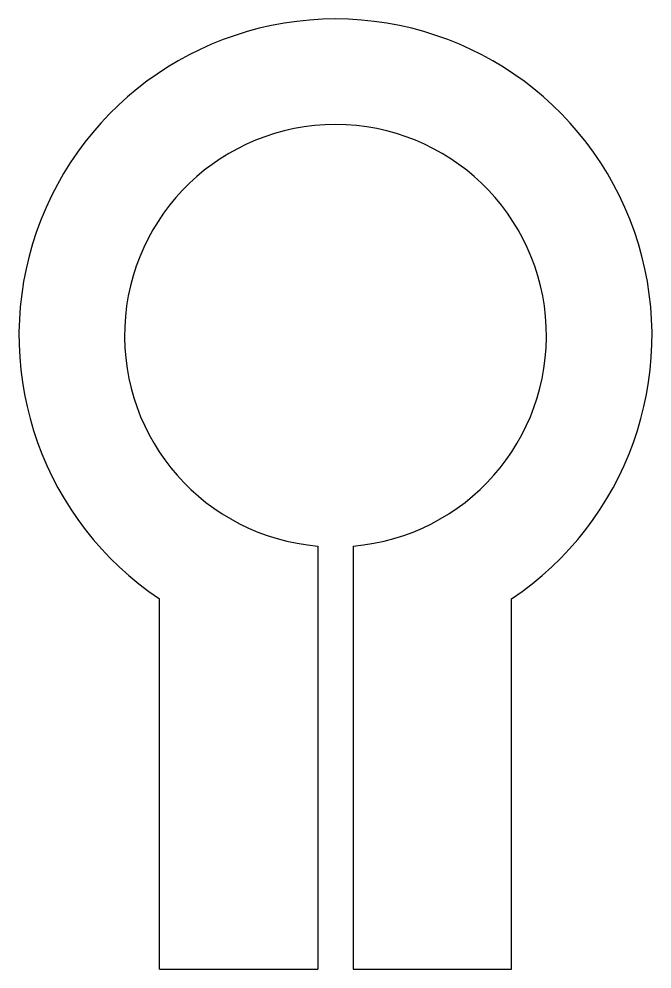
# Model space of a CAD drawing. Header units: millimetres. Extents: x -9 to 9, y -5 to 22.
import ezdxf

# ---------------------------------------------------------------- set-up
doc = ezdxf.new("R2010")
doc.units = ezdxf.units.MM
doc.layers.get('0').update_dxf_attribs({"lineweight": 25, "true_color": 0xffffff})

msp = doc.modelspace()

# ---------------------------------------------------------------- linework, layer by layer
for p, q in [((-0.5, 7.021), (-0.5, -5)), ((0.5, 7.021), (0.5, -5)), ((-5, -5), (-5, 5.517)), ((5, -5), (5, 5.517)), ((-5, -5), (-0.5, -5)), ((0.5, -5), (5, -5))]:
    msp.add_line(p, q)
for radius, start, end in [(9, 303.749, 236.251), (6, 274.7802, 265.2198)]:
    msp.add_arc((0, 13), radius, start, end)

doc.saveas('drawing.dxf')
